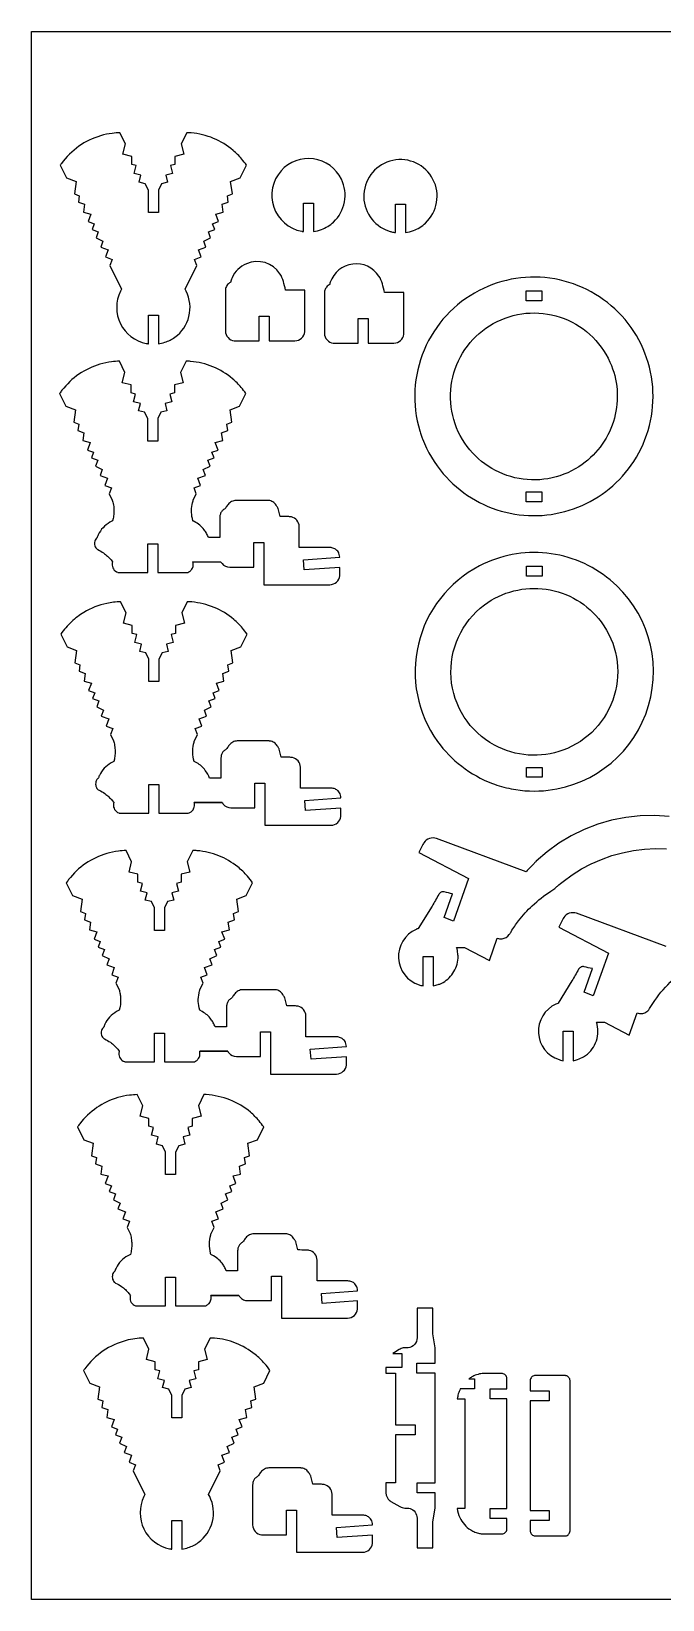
# Model space of a CAD drawing. Extents: x -50 to 95, y -26 to 53.
# Drawn here: x -50.3 to -18.7, y -25.5 to 53.1 of the extents above; entities that cross this region are included whole.
import ezdxf

# ---------------------------------------------------------------- set-up
doc = ezdxf.new("R2010")
doc.units = 0
doc.header["$MEASUREMENT"] = 0
doc.layers.get('0').update_dxf_attribs({"linetype": 'CONTINUOUS'})
doc.layers.add('SECTIONCUTEDGES', color=18, linetype='CONTINUOUS')

msp = doc.modelspace()

# ---------------------------------------------------------------- linework, layer by layer
msp.add_lwpolyline([(94.677, -25.547), (-50.339, -25.547), (-50.339, 53.059), (94.677, 53.059)], close=True)
at = {"layer": 'SECTIONCUTEDGES'}
for points in [[(-44.47, 37.397), (-44.47, 38.826), (-43.97, 38.826), (-43.97, 37.397, 0.035031), (-43.644, 37.476, 0.079578), (-43.144, 37.728, 0.177317), (-42.435, 38.775, 0.17737), (-42.571, 40.032), (-42.625, 40.133), (-42.037, 41.321), (-42.151, 41.63), (-41.824, 41.751), (-41.955, 42.105), (-41.58, 42.244), (-41.69, 42.542), (-41.349, 42.711), (-41.46, 43.009), (-41.144, 43.126), (-41.25, 43.412), (-40.946, 43.525), (-41.086, 43.902), (-40.713, 43.996), (-40.767, 44.391), (-40.462, 44.504), (-40.506, 44.824), (-40.258, 44.916), (-40.343, 45.535), (-39.863, 45.714), (-39.547, 46.354, 0.016698), (-39.786, 46.661, 0.043492), (-40.217, 47.095, 0.077496), (-41.203, 47.696, 0.077508), (-42.325, 47.967, 0.010997), (-42.435, 47.974, -0.003666), (-42.545, 47.979), (-42.824, 47.416), (-42.693, 46.899), (-43.135, 46.787), (-43.135, 46.387), (-43.361, 46.33), (-43.262, 45.938), (-43.597, 45.853), (-43.506, 45.493), (-43.814, 45.414), (-43.97, 45.099), (-43.97, 43.975), (-44.47, 43.975), (-44.47, 45.099), (-44.626, 45.414), (-44.934, 45.493), (-44.843, 45.853), (-45.178, 45.938), (-45.079, 46.33), (-45.305, 46.387), (-45.305, 46.787), (-45.747, 46.899), (-45.616, 47.416), (-45.895, 47.979, 0.015709), (-46.282, 47.946, 0.042831), (-46.867, 47.826, 0.082017), (-47.954, 47.299, 0.080336), (-48.835, 46.436, 0.007539), (-48.865, 46.395, -0.002513), (-48.893, 46.354), (-48.577, 45.714), (-48.097, 45.535), (-48.182, 44.916), (-47.934, 44.824), (-47.978, 44.504), (-47.673, 44.391), (-47.727, 43.996), (-47.354, 43.902), (-47.494, 43.525), (-47.19, 43.412), (-47.296, 43.126), (-46.98, 43.009), (-47.091, 42.711), (-46.75, 42.542), (-46.86, 42.244), (-46.485, 42.105), (-46.616, 41.751), (-46.289, 41.63), (-46.403, 41.321), (-45.815, 40.133), (-45.869, 40.032, 0.232949), (-45.87, 38.407, 0.232949), (-44.583, 37.416, 0.011595), (-44.526, 37.406, -0.003865)], [(-36.692, 43.024), (-36.692, 44.454), (-36.192, 44.454), (-36.192, 43.024, 0.047597), (-35.795, 43.128, 0.100184), (-35.189, 43.5, 0.160083), (-34.634, 44.508, 0.160346), (-34.786, 45.646, 0.250499), (-36.187, 46.667, 0.250445), (-37.815, 46.069, 0.27053), (-38.182, 44.252, 0.270621), (-36.781, 43.039, 0.009062), (-36.736, 43.031, -0.003021)], [(-32.076, 42.972), (-32.076, 44.401), (-31.576, 44.401), (-31.576, 42.972, 0.047597), (-31.179, 43.075, 0.100184), (-30.573, 43.447, 0.760738), (-32.21, 46.593, 0.761228), (-32.421, 43.053, 0.024169), (-32.276, 43.011, 0.017962)], [(-38.907, 37.55), (-38.907, 38.781), (-38.407, 38.781), (-38.407, 37.55, -0.001261), (-37.381, 37.547, 0.007568), (-37.124, 37.55, 0.17911), (-36.787, 37.684, 0.186027), (-36.629, 37.997, 0.012625), (-36.628, 38.014, 0.006307), (-36.626, 38.048, 0.00914), (-36.623, 38.456, -0.008036), (-36.616, 40.087), (-37.587, 40.087, 0.003437), (-37.699, 40.523, 0.080686), (-37.871, 40.909, 0.363611), (-39.552, 41.415, 0.187458), (-40.272, 40.709, 0.018465), (-40.299, 40.642, 0.013194), (-40.332, 40.546, 0.057236), (-40.337, 40.517, -0.140672), (-40.347, 40.489, -0.134911), (-40.37, 40.47, 0.061956), (-40.418, 40.442, 0.116179), (-40.554, 40.277, 0.105792), (-40.61, 40.049), (-40.61, 38.048, 0.17911), (-40.476, 37.711, 0.186027), (-40.163, 37.552, 0.012625), (-40.146, 37.551, 0.006307), (-40.112, 37.55, 0.008514), (-39.69, 37.546, -0.002207)], [(-33.941, 37.431), (-33.941, 38.662), (-33.441, 38.662), (-33.441, 37.431, -0.001261), (-32.415, 37.428, 0.007568), (-32.158, 37.431, 0.17911), (-31.821, 37.565, 0.186027), (-31.663, 37.878, 0.012625), (-31.662, 37.895, 0.006307), (-31.66, 37.929, 0.00914), (-31.657, 38.337, -0.008036), (-31.65, 39.968), (-32.621, 39.968, 0.002778), (-32.734, 40.408, 0.080686), (-32.905, 40.79, 0.286261), (-34.223, 41.398, 0.286452), (-35.348, 40.482, 0.036637), (-35.372, 40.391, -0.114416), (-35.381, 40.37, -0.116624), (-35.404, 40.351, 0.081245), (-35.501, 40.28, 0.097719), (-35.602, 40.127, 0.089338), (-35.644, 39.93), (-35.644, 37.929, 0.17911), (-35.51, 37.592, 0.186027), (-35.197, 37.434, 0.012625), (-35.18, 37.432, 0.006307), (-35.146, 37.431, 0.008514), (-34.725, 37.427, -0.002207)], [(-30.718, 32.629, 0.083187), (-29.681, 30.888, 0.15872), (-26.549, 28.955, 0.155063), (-22.933, 29.208, 0.155089), (-20.126, 31.501, 0.166511), (-19.177, 35.25, 0.16632), (-20.726, 38.797, 0.164857), (-24.092, 40.648, 0.165101), (-27.884, 40.07, 0.174897), (-30.64, 37.088, 0.174968), (-30.856, 33.034, 0.009023), (-30.786, 32.815, 0.010489)], [(-28.603, 32.424, -0.439479), (-27.175, 38.416, -0.439058), (-21.321, 36.484, -0.174074), (-21.096, 33.671, -0.173675), (-22.713, 31.351, -0.202252), (-25.881, 30.646, -0.201817)], [(-42.232, 26.463), (-40.829, 26.462, -0.159762), (-40.816, 26.448, 0.066488), (-40.775, 26.383, 0.224273), (-40.388, 26.201, -0.000395), (-39.185, 26.202), (-39.185, 27.433), (-38.685, 27.433), (-38.685, 25.325), (-35.37, 25.325, 0.17911), (-35.032, 25.459, 0.186027), (-34.874, 25.772, 0.031019), (-34.868, 25.919, -0.005772), (-34.872, 26.192), (-36.648, 26.062), (-36.685, 26.565), (-34.872, 26.697, 0.052573), (-34.896, 26.841, 0.128734), (-35.014, 27.044, 0.098804), (-35.165, 27.146, 0.090544), (-35.36, 27.188), (-36.905, 27.188, -0.002036), (-36.902, 27.866, 0.007854), (-36.905, 28.232, 0.165437), (-37.022, 28.552, 0.175912), (-37.297, 28.718, 0.045646), (-37.472, 28.737, 0.003185), (-37.865, 28.739), (-37.965, 29.141, 0.035592), (-37.981, 29.173, 0.008238), (-38.062, 29.306, 0.105793), (-38.224, 29.472, 0.114267), (-38.426, 29.548, 0.016414), (-38.448, 29.55, 0.008238), (-38.492, 29.552), (-40.072, 29.552, 0.110419), (-40.295, 29.495, 0.110418), (-40.473, 29.348, 0.022316), (-40.593, 29.18, -0.059806), (-40.625, 29.141, -0.058444), (-40.659, 29.115, 0.099091), (-40.787, 29.002, 0.081372), (-40.858, 28.868, 0.073068), (-40.889, 28.701, 0.009886), (-40.891, 28.499, -0.001648), (-40.889, 27.689), (-41.456, 27.689, 0.019577), (-41.551, 27.891, 0.043762), (-41.665, 28.073, 0.056859), (-41.885, 28.302, 0.05369), (-42.165, 28.488, 0.039391), (-42.22, 28.511, -0.141623), (-42.232, 28.519), (-42.264, 28.648, -0.054644), (-42.304, 29.049, -0.056928), (-42.255, 29.433, -0.006856), (-42.23, 29.533, -0.024199), (-42.221, 29.561), (-42.067, 29.872), (-42.181, 30.18), (-41.854, 30.302), (-41.985, 30.656), (-41.61, 30.795), (-41.72, 31.092), (-41.379, 31.261), (-41.49, 31.559), (-41.174, 31.677), (-41.28, 31.963), (-40.976, 32.076), (-41.116, 32.452), (-40.743, 32.547), (-40.797, 32.941), (-40.492, 33.055), (-40.536, 33.375), (-40.288, 33.467), (-40.373, 34.086), (-39.893, 34.265), (-39.576, 34.905, 0.016698), (-39.816, 35.212, 0.043491), (-40.247, 35.646, 0.077496), (-41.233, 36.246, 0.077508), (-42.355, 36.518, 0.010997), (-42.465, 36.525, -0.003666), (-42.575, 36.53), (-42.854, 35.967), (-42.723, 35.45), (-43.165, 35.337), (-43.165, 34.938), (-43.391, 34.881), (-43.292, 34.489), (-43.627, 34.403), (-43.536, 34.043), (-43.844, 33.965), (-44, 33.65), (-44, 32.526), (-44.5, 32.526), (-44.5, 33.65), (-44.656, 33.965), (-44.964, 34.043), (-44.873, 34.403), (-45.208, 34.489), (-45.109, 34.881), (-45.335, 34.938), (-45.335, 35.337), (-45.777, 35.45), (-45.646, 35.967), (-45.925, 36.53, 0.015709), (-46.312, 36.497, 0.042831), (-46.897, 36.377, 0.078645), (-47.955, 35.873, 0.078653), (-48.805, 35.067, 0.010048), (-48.865, 34.986, -0.003349), (-48.923, 34.905), (-48.607, 34.265), (-48.127, 34.086), (-48.212, 33.467), (-47.964, 33.375), (-48.008, 33.055), (-47.703, 32.941), (-47.757, 32.547), (-47.384, 32.452), (-47.524, 32.076), (-47.22, 31.963), (-47.326, 31.677), (-47.01, 31.559), (-47.121, 31.261), (-46.78, 31.092), (-46.89, 30.795), (-46.515, 30.656), (-46.646, 30.302), (-46.319, 30.18), (-46.433, 29.872), (-46.279, 29.561, -0.036497), (-46.248, 29.46, -0.035573), (-46.203, 29.172, -0.036385), (-46.2, 28.909, -0.0364), (-46.236, 28.648), (-46.268, 28.519), (-46.399, 28.453, 0.075892), (-46.741, 28.183, 0.075892), (-46.987, 27.824, 0.038064), (-47.022, 27.735, -0.074201), (-47.044, 27.689, -0.053422), (-47.065, 27.663, 0.096755), (-47.14, 27.556, 0.145353), (-47.17, 27.334, 0.145421), (-47.073, 27.133, 0.10301), (-47.005, 27.083, -0.049055), (-46.713, 26.914, -0.034046), (-46.517, 26.752, -0.034058), (-46.344, 26.566), (-46.268, 26.463, -0.13896), (-46.269, 26.446, 0.06537), (-46.284, 26.379, 0.165435), (-46.221, 26.115, 0.165462), (-46.009, 25.945, 0.012695), (-45.979, 25.935, 0.03751), (-45.968, 25.932), (-44.5, 25.932), (-44.5, 27.378), (-44, 27.378), (-44, 25.932), (-42.532, 25.932, 0.089286), (-42.443, 25.963, 0.087241), (-42.318, 26.064, 0.127053), (-42.228, 26.242, 0.114164), (-42.232, 26.463), (-40.829, 26.462)], [(-29.965, 17.466, 0.073328), (-28.756, 16.221, 0.072163), (-27.217, 15.362, 0.043335), (-26.276, 15.093, 0.077023), (-24.42, 15.022, 0.300807), (-19.383, 19.265, 0.30038), (-21.314, 25.57, 0.14707), (-24.485, 26.903, 0.147132), (-27.865, 26.266, 0.217851), (-30.93, 22.343, 0.218138)], [(-42.173, 14.403), (-40.769, 14.402, -0.159762), (-40.756, 14.388, 0.066488), (-40.716, 14.322, 0.224273), (-40.328, 14.14, -0.000395), (-39.126, 14.141), (-39.126, 15.372), (-38.626, 15.372), (-38.626, 13.264), (-35.31, 13.264, 0.17911), (-34.973, 13.399, 0.186027), (-34.815, 13.711, 0.031019), (-34.809, 13.858, -0.005772), (-34.812, 14.131), (-36.589, 14.001), (-36.626, 14.504), (-34.812, 14.637, 0.052573), (-34.836, 14.781, 0.128734), (-34.954, 14.984, 0.098804), (-35.106, 15.085, 0.090544), (-35.3, 15.127), (-36.845, 15.127, -0.002036), (-36.843, 15.806, 0.007854), (-36.845, 16.171, 0.165437), (-36.963, 16.491, 0.175912), (-37.238, 16.658, 0.045646), (-37.413, 16.676, 0.003185), (-37.806, 16.679), (-37.906, 17.08, 0.035592), (-37.922, 17.112, 0.008238), (-38.003, 17.245, 0.105793), (-38.165, 17.412, 0.114267), (-38.367, 17.487, 0.016414), (-38.389, 17.49, 0.008238), (-38.433, 17.492), (-40.012, 17.492, 0.110419), (-40.236, 17.435, 0.110418), (-40.414, 17.288, 0.022316), (-40.533, 17.12, -0.059806), (-40.566, 17.08, -0.058444), (-40.6, 17.055, 0.099091), (-40.728, 16.942, 0.081372), (-40.799, 16.807, 0.073068), (-40.829, 16.641, 0.009886), (-40.832, 16.438, -0.001648), (-40.829, 15.628), (-41.397, 15.628, 0.068897), (-41.615, 16.019, 0.102144), (-42.041, 16.392), (-42.173, 16.458), (-42.205, 16.587, -0.059229), (-42.242, 17.005, -0.056927), (-42.18, 17.436, -0.006856), (-42.166, 17.485, -0.021913), (-42.161, 17.5), (-42.007, 17.811), (-42.122, 18.12), (-41.795, 18.241), (-41.926, 18.595), (-41.551, 18.735), (-41.661, 19.032), (-41.32, 19.201), (-41.431, 19.499), (-41.114, 19.616), (-41.221, 19.903), (-40.917, 20.016), (-41.057, 20.392), (-40.684, 20.486), (-40.738, 20.881), (-40.433, 20.994), (-40.477, 21.314), (-40.229, 21.406), (-40.314, 22.026), (-39.834, 22.204), (-39.517, 22.844, 0.016698), (-39.757, 23.151, 0.043491), (-40.188, 23.585, 0.077496), (-41.174, 24.186, 0.077508), (-42.296, 24.458, 0.010997), (-42.406, 24.464, -0.003666), (-42.516, 24.469), (-42.795, 23.906), (-42.663, 23.389), (-43.106, 23.277), (-43.106, 22.878), (-43.332, 22.82), (-43.232, 22.428), (-43.568, 22.343), (-43.477, 21.983), (-43.785, 21.905), (-43.941, 21.59), (-43.941, 20.465), (-44.441, 20.465), (-44.441, 21.59), (-44.597, 21.905), (-44.905, 21.983), (-44.813, 22.343), (-45.149, 22.428), (-45.05, 22.82), (-45.276, 22.878), (-45.276, 23.277), (-45.718, 23.389), (-45.587, 23.906), (-45.866, 24.469, 0.041478), (-46.558, 24.384, 0.08461), (-47.705, 23.935, 0.053235), (-48.324, 23.466, 0.050197), (-48.864, 22.844), (-48.547, 22.204), (-48.067, 22.026), (-48.153, 21.406), (-47.905, 21.314), (-47.949, 20.994), (-47.643, 20.881), (-47.698, 20.486), (-47.325, 20.392), (-47.465, 20.016), (-47.161, 19.903), (-47.267, 19.616), (-46.951, 19.499), (-47.062, 19.201), (-46.72, 19.032), (-46.831, 18.735), (-46.455, 18.595), (-46.587, 18.241), (-46.26, 18.12), (-46.374, 17.811), (-46.22, 17.5, -0.036497), (-46.189, 17.399, -0.035573), (-46.144, 17.112, -0.036385), (-46.141, 16.848, -0.0364), (-46.177, 16.587), (-46.209, 16.458), (-46.34, 16.392, 0.075892), (-46.682, 16.123, 0.075892), (-46.928, 15.764, 0.038064), (-46.962, 15.675, -0.074201), (-46.985, 15.628, -0.053422), (-47.006, 15.603, 0.096755), (-47.081, 15.496, 0.145353), (-47.111, 15.274, 0.145421), (-47.014, 15.072, 0.10301), (-46.946, 15.022, -0.049055), (-46.653, 14.853, -0.034046), (-46.457, 14.692, -0.034058), (-46.285, 14.505), (-46.209, 14.403, -0.13896), (-46.21, 14.386, 0.06537), (-46.225, 14.319, 0.165435), (-46.161, 14.055, 0.165462), (-45.95, 13.885, 0.012695), (-45.92, 13.874, 0.03751), (-45.909, 13.872), (-44.441, 13.872), (-44.441, 15.317), (-43.941, 15.317), (-43.941, 13.872), (-42.472, 13.872, 0.089286), (-42.384, 13.902, 0.087241), (-42.258, 14.003, 0.127053), (-42.169, 14.182, 0.114164), (-42.173, 14.403), (-40.769, 14.402)], [(-27.11, 17.28, -0.255596), (-29.287, 20.656, -0.255597), (-27.618, 24.31, -0.199106), (-24.518, 25.099, -0.198719), (-21.763, 23.461, -0.237123), (-21.104, 19.765, -0.236962), (-23.677, 17.029, -0.106383), (-25.422, 16.785, -0.106542)], [(-41.896, 1.937), (-40.492, 1.936, -0.159762), (-40.479, 1.921, 0.066488), (-40.438, 1.856, 0.224273), (-40.051, 1.674, -0.000395), (-38.849, 1.675), (-38.849, 2.906), (-38.349, 2.906), (-38.349, 0.798), (-35.033, 0.798, 0.17911), (-34.696, 0.933, 0.186027), (-34.538, 1.245, 0.031019), (-34.532, 1.392, -0.005772), (-34.535, 1.665), (-36.312, 1.535), (-36.348, 2.038), (-34.535, 2.171, 0.052573), (-34.559, 2.315, 0.128734), (-34.677, 2.517, 0.098804), (-34.829, 2.619, 0.090544), (-35.023, 2.661), (-36.568, 2.661, -0.002036), (-36.565, 3.34, 0.007854), (-36.568, 3.705, 0.165437), (-36.685, 4.025, 0.175912), (-36.961, 4.192, 0.045646), (-37.136, 4.21, 0.003185), (-37.528, 4.213), (-37.629, 4.614, 0.035592), (-37.645, 4.646, 0.008238), (-37.725, 4.779, 0.105793), (-37.888, 4.946, 0.114267), (-38.09, 5.021, 0.016414), (-38.112, 5.023, 0.008238), (-38.155, 5.026), (-39.735, 5.026, 0.110419), (-39.959, 4.969, 0.110418), (-40.137, 4.822, 0.022316), (-40.256, 4.654, -0.059806), (-40.289, 4.614, -0.058444), (-40.323, 4.588, 0.099091), (-40.451, 4.476, 0.081372), (-40.522, 4.341, 0.073068), (-40.552, 4.174, 0.009886), (-40.555, 3.972, -0.001648), (-40.552, 3.162), (-41.12, 3.162, 0.019577), (-41.214, 3.365, 0.043762), (-41.329, 3.546, 0.050471), (-41.527, 3.758, 0.05052), (-41.764, 3.926), (-41.896, 3.992), (-41.928, 4.121, -0.059229), (-41.965, 4.539, -0.056927), (-41.903, 4.97, -0.006856), (-41.889, 5.019, -0.021913), (-41.884, 5.034), (-41.73, 5.345), (-41.845, 5.654), (-41.517, 5.775), (-41.649, 6.129), (-41.273, 6.268), (-41.384, 6.566), (-41.043, 6.735), (-41.153, 7.033), (-40.837, 7.15), (-40.944, 7.437), (-40.64, 7.55), (-40.779, 7.926), (-40.407, 8.02), (-40.461, 8.415), (-40.155, 8.528), (-40.199, 8.848), (-39.952, 8.94), (-40.037, 9.56), (-39.557, 9.738), (-39.24, 10.378, 0.019036), (-39.502, 10.711, 0.047844), (-39.988, 11.183, 0.074136), (-40.943, 11.738, 0.074149), (-42.019, 11.991, 0.010997), (-42.129, 11.998, -0.003666), (-42.239, 12.003), (-42.517, 11.44), (-42.386, 10.923), (-42.829, 10.811), (-42.829, 10.412), (-43.055, 10.354), (-42.955, 9.962), (-43.291, 9.877), (-43.2, 9.517), (-43.508, 9.438), (-43.663, 9.124), (-43.663, 7.999), (-44.163, 7.999), (-44.163, 9.124), (-44.319, 9.438), (-44.627, 9.517), (-44.536, 9.877), (-44.872, 9.962), (-44.772, 10.354), (-44.998, 10.412), (-44.998, 10.811), (-45.441, 10.923), (-45.31, 11.44), (-45.588, 12.003, 0.015709), (-45.975, 11.97, 0.042831), (-46.561, 11.85, 0.078645), (-47.618, 11.346, 0.078653), (-48.469, 10.541, 0.010048), (-48.528, 10.46, -0.003349), (-48.587, 10.378), (-48.27, 9.738), (-47.79, 9.56), (-47.875, 8.94), (-47.628, 8.848), (-47.672, 8.528), (-47.366, 8.415), (-47.42, 8.02), (-47.048, 7.926), (-47.187, 7.55), (-46.883, 7.437), (-46.99, 7.15), (-46.674, 7.033), (-46.784, 6.735), (-46.443, 6.566), (-46.554, 6.268), (-46.178, 6.129), (-46.31, 5.775), (-45.982, 5.654), (-46.097, 5.345), (-45.943, 5.034, -0.040165), (-45.911, 4.927, -0.020539), (-45.874, 4.711, -0.043212), (-45.861, 4.423, -0.04095), (-45.899, 4.121), (-45.931, 3.992), (-46.063, 3.926, 0.075892), (-46.412, 3.651, 0.079074), (-46.65, 3.298, 0.032838), (-46.685, 3.208, -0.072134), (-46.707, 3.162, -0.053422), (-46.728, 3.137, 0.096755), (-46.804, 3.029, 0.145353), (-46.833, 2.808, 0.145421), (-46.737, 2.606, 0.10301), (-46.669, 2.556, -0.049055), (-46.376, 2.387, -0.034046), (-46.18, 2.226, -0.034058), (-46.008, 2.039), (-45.931, 1.937, -0.13896), (-45.933, 1.92, 0.06537), (-45.948, 1.853, 0.165435), (-45.884, 1.589, 0.165462), (-45.673, 1.418, 0.012695), (-45.642, 1.408, 0.03751), (-45.632, 1.406), (-44.163, 1.406), (-44.163, 2.851), (-43.663, 2.851), (-43.663, 1.406), (-42.195, 1.406, 0.089286), (-42.107, 1.436, 0.087241), (-41.981, 1.537, 0.127053), (-41.892, 1.716, 0.114164), (-41.896, 1.937), (-40.492, 1.936)], [(-41.338, -10.298), (-39.934, -10.299, -0.159762), (-39.921, -10.313, 0.066488), (-39.88, -10.378, 0.224273), (-39.493, -10.561, -0.000395), (-38.291, -10.56), (-38.291, -9.329), (-37.791, -9.329), (-37.791, -11.437), (-34.475, -11.437, 0.17911), (-34.138, -11.302, 0.186027), (-33.98, -10.99, 0.031019), (-33.974, -10.843, -0.005772), (-33.977, -10.57), (-35.754, -10.7), (-35.79, -10.197), (-33.977, -10.064, 0.052573), (-34.001, -9.92, 0.128734), (-34.119, -9.717, 0.098804), (-34.271, -9.616, 0.090544), (-34.465, -9.573), (-36.01, -9.573, -0.002036), (-36.007, -8.895, 0.007854), (-36.01, -8.53, 0.165437), (-36.127, -8.209, 0.175912), (-36.403, -8.043, 0.045646), (-36.578, -8.025, 0.003185), (-36.97, -8.022), (-37.071, -7.621, 0.035592), (-37.087, -7.588, 0.008238), (-37.168, -7.456, 0.105793), (-37.33, -7.289, 0.114267), (-37.532, -7.213, 0.016414), (-37.554, -7.211, 0.008238), (-37.597, -7.209), (-39.177, -7.209, 0.110419), (-39.401, -7.266, 0.110418), (-39.579, -7.413, 0.022316), (-39.698, -7.581, -0.059806), (-39.731, -7.621, -0.058444), (-39.765, -7.646, 0.099091), (-39.893, -7.759, 0.081372), (-39.964, -7.894, 0.073068), (-39.994, -8.06, 0.009886), (-39.997, -8.263, -0.001648), (-39.994, -9.073), (-40.562, -9.073, 0.019577), (-40.656, -8.87, 0.043762), (-40.771, -8.689, 0.056859), (-40.991, -8.46, 0.05369), (-41.271, -8.274, 0.038934), (-41.325, -8.251, -0.138827), (-41.338, -8.242, -0.143099), (-41.347, -8.221, 0.026699), (-41.355, -8.178, -0.061514), (-41.406, -7.721, -0.061514), (-41.345, -7.264, -0.006856), (-41.331, -7.216, -0.021913), (-41.326, -7.201), (-41.172, -6.889), (-41.287, -6.581), (-40.959, -6.459), (-41.091, -6.106), (-40.715, -5.966), (-40.826, -5.669), (-40.485, -5.5), (-40.595, -5.202), (-40.279, -5.085), (-40.386, -4.798), (-40.082, -4.685), (-40.221, -4.309), (-39.849, -4.214), (-39.903, -3.82), (-39.597, -3.707), (-39.641, -3.387), (-39.394, -3.295), (-39.479, -2.675), (-38.999, -2.497), (-38.682, -1.857, 0.016698), (-38.921, -1.549, 0.043491), (-39.352, -1.116, 0.081186), (-40.378, -0.502, 0.079349), (-41.571, -0.236, 0.008253), (-41.626, -0.233, -0.002751), (-41.681, -0.232), (-41.959, -0.795), (-41.828, -1.312), (-42.271, -1.424), (-42.271, -1.823), (-42.497, -1.881), (-42.397, -2.273), (-42.733, -2.358), (-42.642, -2.718), (-42.95, -2.796), (-43.106, -3.111), (-43.106, -4.235), (-43.606, -4.235), (-43.606, -3.111), (-43.761, -2.796), (-44.069, -2.718), (-43.978, -2.358), (-44.314, -2.273), (-44.214, -1.881), (-44.44, -1.823), (-44.44, -1.424), (-44.883, -1.312), (-44.752, -0.795), (-45.03, -0.232, 0.015709), (-45.417, -0.265, 0.042831), (-46.003, -0.384, 0.078645), (-47.06, -0.888, 0.078653), (-47.911, -1.694, 0.010048), (-47.97, -1.775, -0.003349), (-48.029, -1.857), (-47.712, -2.497), (-47.232, -2.675), (-47.317, -3.295), (-47.07, -3.387), (-47.114, -3.707), (-46.808, -3.82), (-46.862, -4.214), (-46.49, -4.309), (-46.629, -4.685), (-46.325, -4.798), (-46.432, -5.085), (-46.116, -5.202), (-46.226, -5.5), (-45.885, -5.669), (-45.996, -5.966), (-45.62, -6.106), (-45.752, -6.459), (-45.424, -6.581), (-45.539, -6.889), (-45.385, -7.201, -0.034209), (-45.353, -7.305, -0.035573), (-45.309, -7.589, -0.036385), (-45.306, -7.853, -0.0364), (-45.341, -8.114), (-45.373, -8.242), (-45.505, -8.309, 0.079075), (-45.842, -8.571, 0.075892), (-46.092, -8.937, 0.038064), (-46.127, -9.026, -0.074201), (-46.149, -9.073, -0.053422), (-46.17, -9.098, 0.096755), (-46.246, -9.205, 0.145353), (-46.275, -9.427, 0.145421), (-46.179, -9.629, 0.10301), (-46.111, -9.679, -0.049055), (-45.818, -9.848, -0.034046), (-45.622, -10.009, -0.034058), (-45.45, -10.196), (-45.373, -10.298, -0.13896), (-45.375, -10.315, 0.06537), (-45.39, -10.382, 0.165435), (-45.326, -10.646, 0.165462), (-45.115, -10.816, 0.012695), (-45.084, -10.827, 0.03751), (-45.074, -10.829), (-43.606, -10.829), (-43.606, -9.384), (-43.106, -9.384), (-43.106, -10.829), (-41.637, -10.829, 0.089286), (-41.549, -10.799, 0.087241), (-41.423, -10.697, 0.127053), (-41.334, -10.519, 0.114164), (-41.338, -10.298), (-39.934, -10.299)], [(-30.989, -22.95), (-30.205, -22.95), (-30.205, -21.655), (-30.088, -20.958), (-30.088, -20.192), (-30.99, -20.192), (-30.99, -19.692), (-30.088, -19.692), (-30.088, -14.192), (-31.003, -14.192), (-31.003, -13.692), (-30.088, -13.692), (-30.088, -12.926), (-30.205, -12.229), (-30.205, -10.934), (-30.989, -10.934, 0.001261), (-30.986, -12.121, -0.007568), (-30.989, -12.418, -0.17911), (-31.128, -12.766, -0.190362), (-31.445, -12.923, -0.033122), (-31.57, -12.925, 0.112791), (-31.798, -12.966, 0.035463), (-31.884, -13.01, -0.001981), (-32.216, -13.208), (-31.755, -13.208), (-31.755, -13.917), (-32.552, -13.917), (-32.552, -14.192), (-32.073, -14.192), (-32.073, -16.789), (-31.081, -16.789), (-31.081, -17.289), (-32.073, -17.289), (-32.073, -19.692), (-32.568, -19.692, -0.000535), (-32.553, -20.2, 0.224441), (-32.356, -20.588, 0.01549), (-32.339, -20.6, 0.007773), (-32.304, -20.624), (-31.858, -20.887, 0.058554), (-31.736, -20.937, 0.056427), (-31.6, -20.958, 0.003925), (-31.454, -20.963, -0.068856), (-31.346, -20.981, -0.160158), (-31.093, -21.161, -0.153454), (-30.989, -21.466, -0.007568), (-30.986, -21.763, 0.001261)], [(-43.294, -23.016), (-43.294, -21.587), (-42.794, -21.587), (-42.794, -23.016, 0.035031), (-42.468, -22.937, 0.079578), (-41.968, -22.686, 0.177317), (-41.26, -21.638, 0.17737), (-41.395, -20.381), (-41.449, -20.28), (-40.861, -19.092), (-40.975, -18.784), (-40.648, -18.662), (-40.779, -18.308), (-40.404, -18.169), (-40.514, -17.872), (-40.173, -17.703), (-40.284, -17.405), (-39.968, -17.287), (-40.074, -17.001), (-39.77, -16.888), (-39.91, -16.512), (-39.537, -16.417), (-39.591, -16.023), (-39.286, -15.909), (-39.33, -15.59), (-39.082, -15.498), (-39.167, -14.878), (-38.687, -14.7), (-38.371, -14.059, 0.018535), (-38.638, -13.719, 0.050019), (-39.118, -13.255, 0.072457), (-40.098, -12.689, 0.075989), (-41.15, -12.446, 0.008253), (-41.259, -12.44, -0.002751), (-41.369, -12.434), (-41.648, -12.997), (-41.517, -13.514), (-41.959, -13.627), (-41.959, -14.026), (-42.185, -14.083), (-42.086, -14.476), (-42.421, -14.561), (-42.33, -14.921), (-42.638, -14.999), (-42.794, -15.314), (-42.794, -16.438), (-43.294, -16.438), (-43.294, -15.314), (-43.45, -14.999), (-43.758, -14.921), (-43.667, -14.561), (-44.002, -14.476), (-43.903, -14.083), (-44.129, -14.026), (-44.129, -13.627), (-44.571, -13.514), (-44.44, -12.997), (-44.719, -12.434, 0.017545), (-45.143, -12.472, 0.033678), (-45.586, -12.558, 0.085695), (-46.734, -13.083, 0.084012), (-47.659, -13.977, 0.007539), (-47.689, -14.018, -0.002513), (-47.718, -14.059), (-47.401, -14.7), (-46.921, -14.878), (-47.006, -15.498), (-46.758, -15.59), (-46.802, -15.909), (-46.497, -16.023), (-46.551, -16.417), (-46.178, -16.512), (-46.318, -16.888), (-46.014, -17.001), (-46.12, -17.287), (-45.804, -17.405), (-45.915, -17.703), (-45.574, -17.872), (-45.684, -18.169), (-45.309, -18.308), (-45.44, -18.662), (-45.113, -18.784), (-45.227, -19.092), (-44.64, -20.28), (-44.693, -20.381, 0.232949), (-44.694, -22.006, 0.232949), (-43.407, -22.997, 0.011595), (-43.35, -23.007, -0.003865)], [(-26.489, -21.484), (-27.333, -21.484), (-27.333, -20.984), (-26.489, -20.984), (-26.489, -15.484), (-27.333, -15.484), (-27.333, -14.984), (-26.489, -14.984, -0.004396), (-26.486, -14.648, 0.016956), (-26.489, -14.466, 0.172664), (-26.559, -14.296, 0.185957), (-26.712, -14.219), (-27.736, -14.217, 0.039297), (-27.861, -14.237, 0.048339), (-28.144, -14.333, 0.026369), (-28.243, -14.384, 0.015667), (-28.402, -14.484), (-28.11, -14.484), (-28.11, -14.984), (-28.828, -14.984, 0.037764), (-28.925, -15.237, 0.040574), (-28.978, -15.484), (-28.594, -15.484), (-28.594, -20.984), (-28.978, -20.984, 0.074465), (-28.85, -21.432, 0.149358), (-28.303, -22.05, 0.041924), (-28.09, -22.158, 0.041974), (-27.861, -22.229, 0.010642), (-27.781, -22.244, 0.021606), (-27.74, -22.25), (-26.738, -22.25, 0.172664), (-26.568, -22.179, 0.185813), (-26.49, -22.026)], [(-24.361, -21.586), (-25.32, -21.586), (-25.319, -22.128, 0.185813), (-25.241, -22.282, 0.172772), (-25.071, -22.352), (-23.544, -22.351, 0.186011), (-23.391, -22.273, 0.172664), (-23.32, -22.103), (-23.32, -14.569, 0.159738), (-23.382, -14.408, 0.173262), (-23.519, -14.325, 0.02507), (-23.536, -14.322, 0.012664), (-23.569, -14.32), (-25.097, -14.321, 0.186011), (-25.25, -14.399, 0.172664), (-25.32, -14.569, 0.016956), (-25.323, -14.75, -0.004396), (-25.32, -15.086), (-24.361, -15.086), (-24.361, -15.586), (-25.32, -15.586), (-25.32, -21.086), (-24.361, -21.086)], [(-37.539, -22.298), (-37.539, -21.067), (-37.039, -21.067), (-37.039, -23.175), (-33.723, -23.175, 0.17911), (-33.386, -23.041, 0.186027), (-33.227, -22.728, 0.031019), (-33.222, -22.581, -0.005772), (-33.225, -22.308), (-35.001, -22.438), (-35.038, -21.935), (-33.225, -21.803, 0.052573), (-33.249, -21.659, 0.128734), (-33.367, -21.456, 0.098804), (-33.518, -21.354, 0.090544), (-33.713, -21.312), (-35.258, -21.312, -0.002036), (-35.255, -20.634, 0.007854), (-35.258, -20.268, 0.165437), (-35.375, -19.948, 0.175912), (-35.651, -19.782, 0.045646), (-35.825, -19.763, 0.003185), (-36.218, -19.761), (-36.318, -19.359, 0.035592), (-36.334, -19.327, 0.008238), (-36.415, -19.194, 0.105793), (-36.577, -19.028, 0.114267), (-36.779, -18.952, 0.016414), (-36.801, -18.95, 0.008238), (-36.845, -18.948), (-38.425, -18.948, 0.110419), (-38.648, -19.005, 0.110418), (-38.827, -19.152, 0.022316), (-38.946, -19.32, -0.059806), (-38.979, -19.359, -0.058444), (-39.013, -19.385, 0.099091), (-39.14, -19.498, 0.081372), (-39.212, -19.632, 0.073068), (-39.242, -19.799), (-39.242, -21.8, 0.17911), (-39.107, -22.137, 0.186027), (-38.795, -22.296, 0.012625), (-38.778, -22.297, 0.006307), (-38.744, -22.298, 0.008514), (-38.322, -22.302, -0.002207)]]:
    msp.add_lwpolyline(points, format="xyb", close=True, dxfattribs=at)
for points in [[(-25.529, 40.052), (-24.733, 40.052), (-24.733, 39.552), (-25.529, 39.552)], [(-25.529, 29.474), (-25.529, 29.974), (-24.733, 29.974), (-24.733, 29.474)], [(-25.511, 26.247), (-24.714, 26.247), (-24.714, 25.747), (-25.511, 25.747)], [(-25.511, 15.669), (-25.511, 16.169), (-24.714, 16.169), (-24.714, 15.669)]]:
    msp.add_lwpolyline(points, close=True, dxfattribs=at)
for points in [[(-18.353, 13.699), (-19.077, 13.748), (-19.802, 13.733), (-20.524, 13.656), (-21.236, 13.516), (-21.933, 13.315), (-22.61, 13.055), (-23.262, 12.736), (-23.884, 12.363), (-24.471, 11.936), (-25.019, 11.461, 0.013028), (-25.122, 11.358, -0.002171), (-25.524, 10.94), (-30.015, 12.603, 0.161142), (-30.374, 12.603, 0.167596), (-30.649, 12.393, 0.03262), (-30.704, 12.298, -0.002417), (-30.898, 11.908), (-28.414, 10.596), (-29.171, 8.462), (-29.636, 8.647), (-29.217, 9.826, 0.000984), (-29.628, 9.924, 0.161021), (-29.781, 9.911, 0.167951), (-29.907, 9.796, -0.009744), (-30.243, 9.208), (-30.933, 8.094, -0.104608), (-30.955, 8.083, 0.035992), (-31.046, 8.049, 0.3096), (-31.923, 6.601, 0.310426), (-30.891, 5.265, 0.017896), (-30.808, 5.242, 0.01187), (-30.682, 5.214), (-30.682, 6.687), (-30.182, 6.687), (-30.182, 5.214, 0.023544), (-29.934, 5.28, 0.03569), (-29.778, 5.343, 0.133115), (-29.196, 5.851, 0.130213), (-28.94, 6.597, 0.049199), (-28.947, 6.832, 0.036373), (-29.009, 7.144), (-28.611, 7.144), (-27.369, 6.488), (-26.971, 7.61, 0.10429), (-26.729, 7.58, 0.22206), (-26.367, 7.789, 0.018768), (-26.277, 7.93, -0.030198), (-25.901, 8.484, -0.042786), (-25.214, 9.235, -0.036783), (-24.287, 9.971, -0.013715), (-24.189, 10.033, 0.024577), (-24.092, 10.098, 0.026089), (-23.943, 10.222, -0.020061), (-23.668, 10.456), (-23.219, 10.783), (-22.748, 11.076), (-22.257, 11.335), (-21.748, 11.558), (-21.225, 11.744), (-20.69, 11.892), (-20.145, 12.001), (-19.595, 12.071), (-19.04, 12.101), (-18.485, 12.091)], [(-18.508, 7.193), (-23, 8.856, 0.161142), (-23.359, 8.856, 0.167596), (-23.634, 8.646, 0.03262), (-23.688, 8.552, -0.002417), (-23.882, 8.161), (-21.398, 6.849), (-22.156, 4.715), (-22.62, 4.9), (-22.202, 6.079, 0.000984), (-22.612, 6.177, 0.161021), (-22.765, 6.164, 0.167951), (-22.892, 6.049, -0.009744), (-23.227, 5.461), (-23.917, 4.347, -0.104608), (-23.939, 4.336, 0.035992), (-24.03, 4.302, 0.3096), (-24.908, 2.854, 0.310426), (-23.875, 1.518, 0.017896), (-23.792, 1.495, 0.01187), (-23.666, 1.467), (-23.666, 2.94), (-23.166, 2.94), (-23.166, 1.467, 0.020963), (-22.947, 1.525, 0.061647), (-22.64, 1.663, 0.157927), (-22.04, 2.358, 0.157202), (-21.961, 3.278, 0.017201), (-21.977, 3.338, -0.005733), (-21.994, 3.397), (-21.595, 3.397), (-20.354, 2.741), (-19.956, 3.863, 0.09929), (-19.722, 3.832, 0.110758), (-19.519, 3.892, 0.133074), (-19.332, 4.074, -0.017801), (-19.072, 4.482, -0.056835), (-18.169, 5.515, -0.035533)]]:
    msp.add_lwpolyline(points, format="xyb", dxfattribs=at)

doc.saveas('drawing.dxf')
